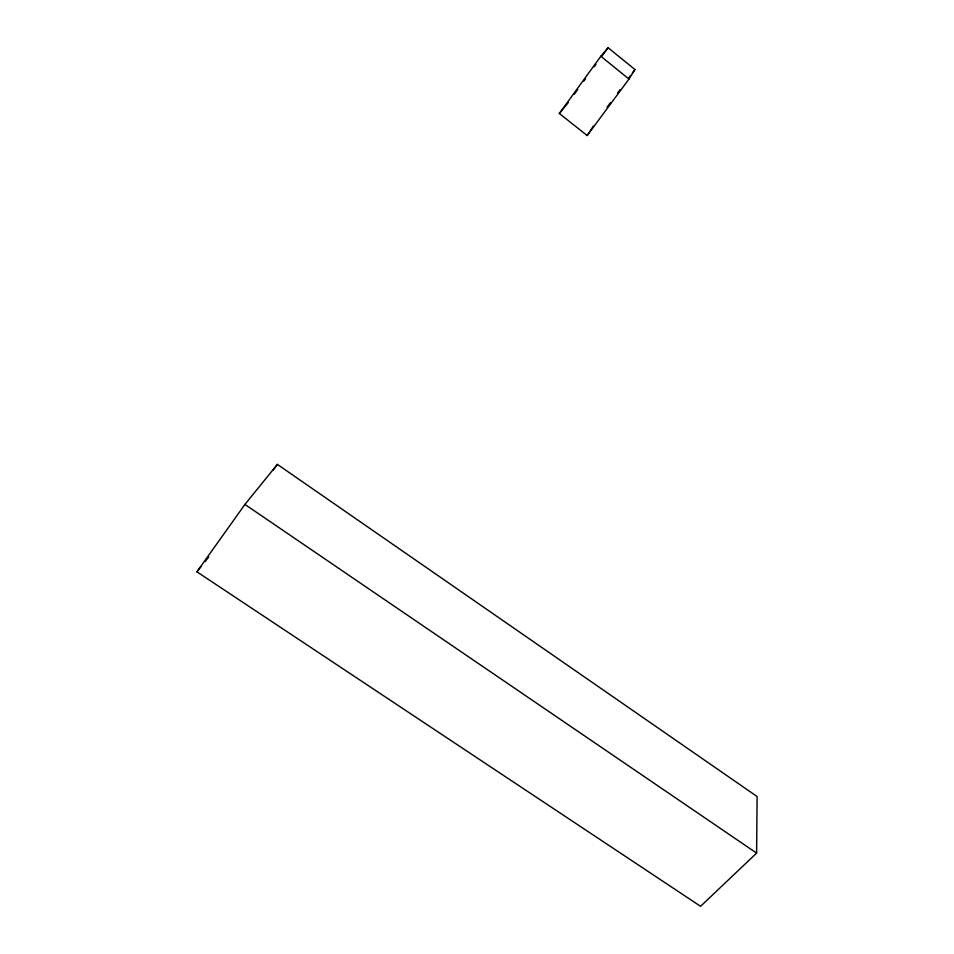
<?xml version="1.0" encoding="UTF-8"?>
<svg xmlns="http://www.w3.org/2000/svg" width="954" height="954" viewBox="0 0 954 954"><rect width="100%" height="100%" fill="white"/><g stroke="black" fill="none" stroke-linecap="round" stroke-linejoin="round"><path stroke-width="1.43" d="M756.617 853.114L757.094 796.53L277.375 464.383L244.939 504.427L196.906 571.804L700.582 906.3L756.617 853.114L244.939 504.427M628.972 79.063L634.947 69.547L608.08 47.7L600.829 56.262L559.342 113.49L587.175 135.563L628.972 79.063L600.829 56.262M587.175 135.563L593.316 126.131M273.047 470.441L277.375 464.383M574.32 94.243L577.778 89.473M583.836 81.114L585.577 78.729M594.223 66.792L595.964 64.407M602.022 56.059L608.08 47.7M607.054 107.277L610.536 102.555M617.512 93.122L620.136 89.593M628.853 77.799L630.594 75.438M632.335 73.076L634.947 69.547M196.906 571.804L201.449 566.127M205.086 561.584L208.723 557.041M559.342 113.49L568.262 102.591"/></g></svg>
